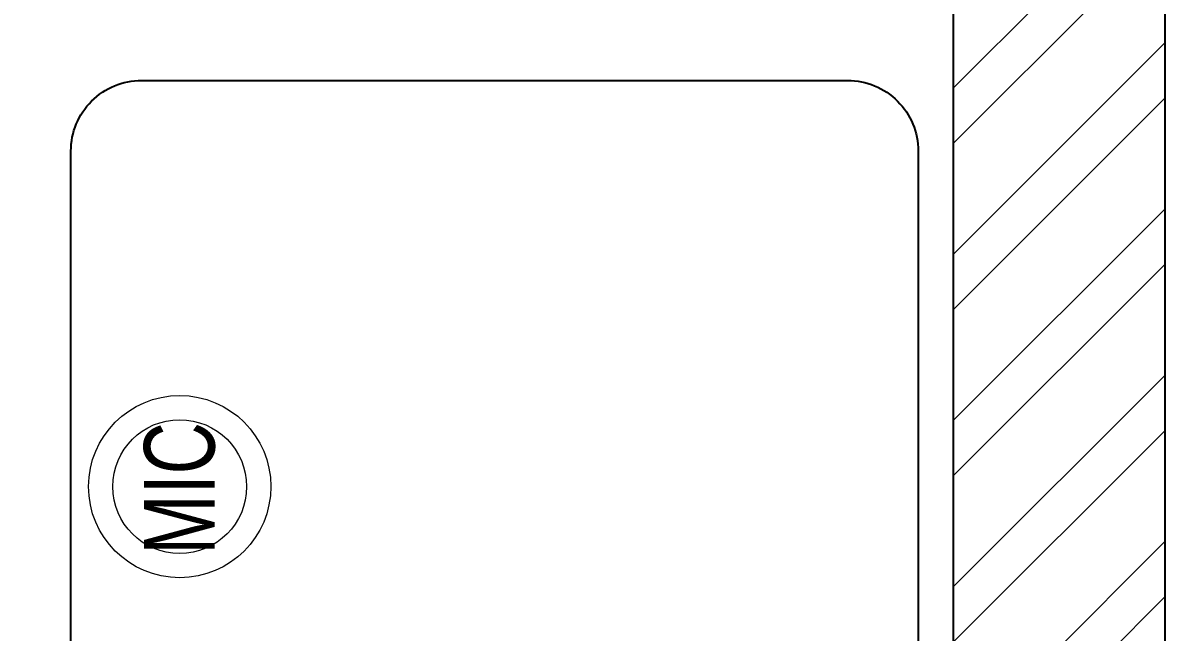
# Model space of a CAD drawing. Header units: feet. Extents: x 2256883 to 2267705, y -6058294 to -6051474.
# Drawn here: x 2266896 to 2267705, y -6055937 to -6055506 of the extents above; entities that cross this region are included whole.
import ezdxf

# ---------------------------------------------------------------- set-up
doc = ezdxf.new("R2010")
doc.units = ezdxf.units.FT
doc.header["$LTSCALE"] = 33
doc.header["$MEASUREMENT"] = 0
doc.layers.add('A-WALL', color=1, linetype='Continuous')
doc.layers.add('PDF_Geometry', color=7, linetype='Continuous')
for name, color, linetype, lineweight in [('LENS-FURNITURE', 13, 'Continuous', 9), ('LENS_DIMENSION', 193, 'Continuous', 0), ('LK-EQPMT', 3, 'Continuous', 18), ('LN-HATCH', 251, 'Continuous', 0)]:
    doc.layers.add(name, color=color, linetype=linetype, lineweight=lineweight)
doc.styles.get("Standard").update_dxf_attribs({"font": 'GILC____.TTF'})

# ---------------------------------------------------------------- blocks, each defined once
blk = doc.blocks.new('A$C555b74dd')
at = {"layer": 'LN-HATCH'}
h = blk.add_hatch(dxfattribs=at)
h.set_pattern_fill('ANSI32', color=256, scale=222)
h.set_pattern_definition([(45, (-2872276.043171114, 5463405.476987133), (-58.86663953378008, 58.86663953378008), []), (45, (-2872236.798744824, 5463405.476987133), (-58.86663953378008, 58.86663953378008), [])])
h.paths.add_polyline_path([(-9552.167973131873, 150), (-7240.992161259986, 150), (-7240.992161259986, 9.313226e-10), (-9552.167973131873, 9.313226e-10)])
h.paths.add_polyline_path([(-6936.221724529751, 150), (-3400.884658457711, 150), (-3400.884658457711, 0), (-6936.221724529751, 0)])
h.paths.add_polyline_path([(-3096.114221727475, 150), (-365.8790593510494, 150), (-365.8790593510494, 0), (-3096.114221727475, 0)])
h.paths.add_polyline_path([(-150, 759.5408734604716), (0, 759.5408734604716), (0, 6202.232922734693), (-150, 6202.232922734693)])
h.paths.add_polyline_path([(-863.6707726772873, 6667.007838750258), (-3748.830907057971, 6667.007838750258), (-3748.830907057971, 6819.547592388466), (-863.6707726772873, 6819.547592388466)])
h.paths.add_polyline_path([(-5110.138857787475, 6669.547592388465), (-9981.3863381939, 6669.547592388465), (-9981.3863381939, 6819.547592388466), (-5110.138857787475, 6819.547592388466)])
at = {"layer": 'A-WALL'}
blk.add_lwpolyline([(-150, 759.5408734604716), (0, 759.5408734604716), (0, 6202.232922734693), (-150, 6202.232922734693)], close=True, dxfattribs=at)
blk = doc.blocks.new('MOROTISED TABLE-TRIAL SET 950x600')
at = {"layer": 'PDF_Geometry', "lineweight": 25}
blk.add_lwpolyline([(415.5923622683621, 2.18279e-11), (550.0003704861738, 2.18279e-11, 0.4142524001247118), (599.9958994225599, 50.00260162355697), (599.9958994225599, 899.9973678589085, 0.4142518501714829), (550.0003704861738, 950.0000000000218), (50.00260613718999, 950.0000000000218, 0.4142929195148918), (4.605390131e-07, 899.9973678589085), (4.605390131e-07, 50.00260162355697, 0.414163635492108), (50.00260613718999, 2.18279e-11), (415.5923622683621, 2.18279e-11)], format="xyb", dxfattribs=at)
blk = doc.blocks.new('MIC')
at = {"layer": 'LK-EQPMT', "ltscale": 12}
for radius in [64.54701859105262, 47.40596281792385]:
    blk.add_circle((234.5401449967176, 64.54701859102352), radius, dxfattribs=at)
at = {"layer": 'LK-EQPMT', "ltscale": 12, "insert": (233.2398255821317, 64.46170233917655), "char_height": 50, "attachment_point": 5}
blk.add_mtext_dynamic_manual_height_columns('MIC', width=466.4796511627907, gutter_width=12.5, heights=[0], dxfattribs=at)

msp = doc.modelspace()

# ---------------------------------------------------------------- block references
at = {"rotation": 89.99999999999999}
msp.add_blockref('MIC', (2267071.306582611, -6056068.73516997), dxfattribs=at)
at = {"layer": 'LENS-FURNITURE', "xscale": -1}
msp.add_blockref('MOROTISED TABLE-TRIAL SET 950x600', (2267529.740592938, -6056496.492256179), dxfattribs=at)
at = {"layer": 'LENS_DIMENSION'}
msp.add_blockref('A$C555b74dd', (2267704.599461172, -6058293.975080756), dxfattribs=at)

doc.saveas('drawing.dxf')
